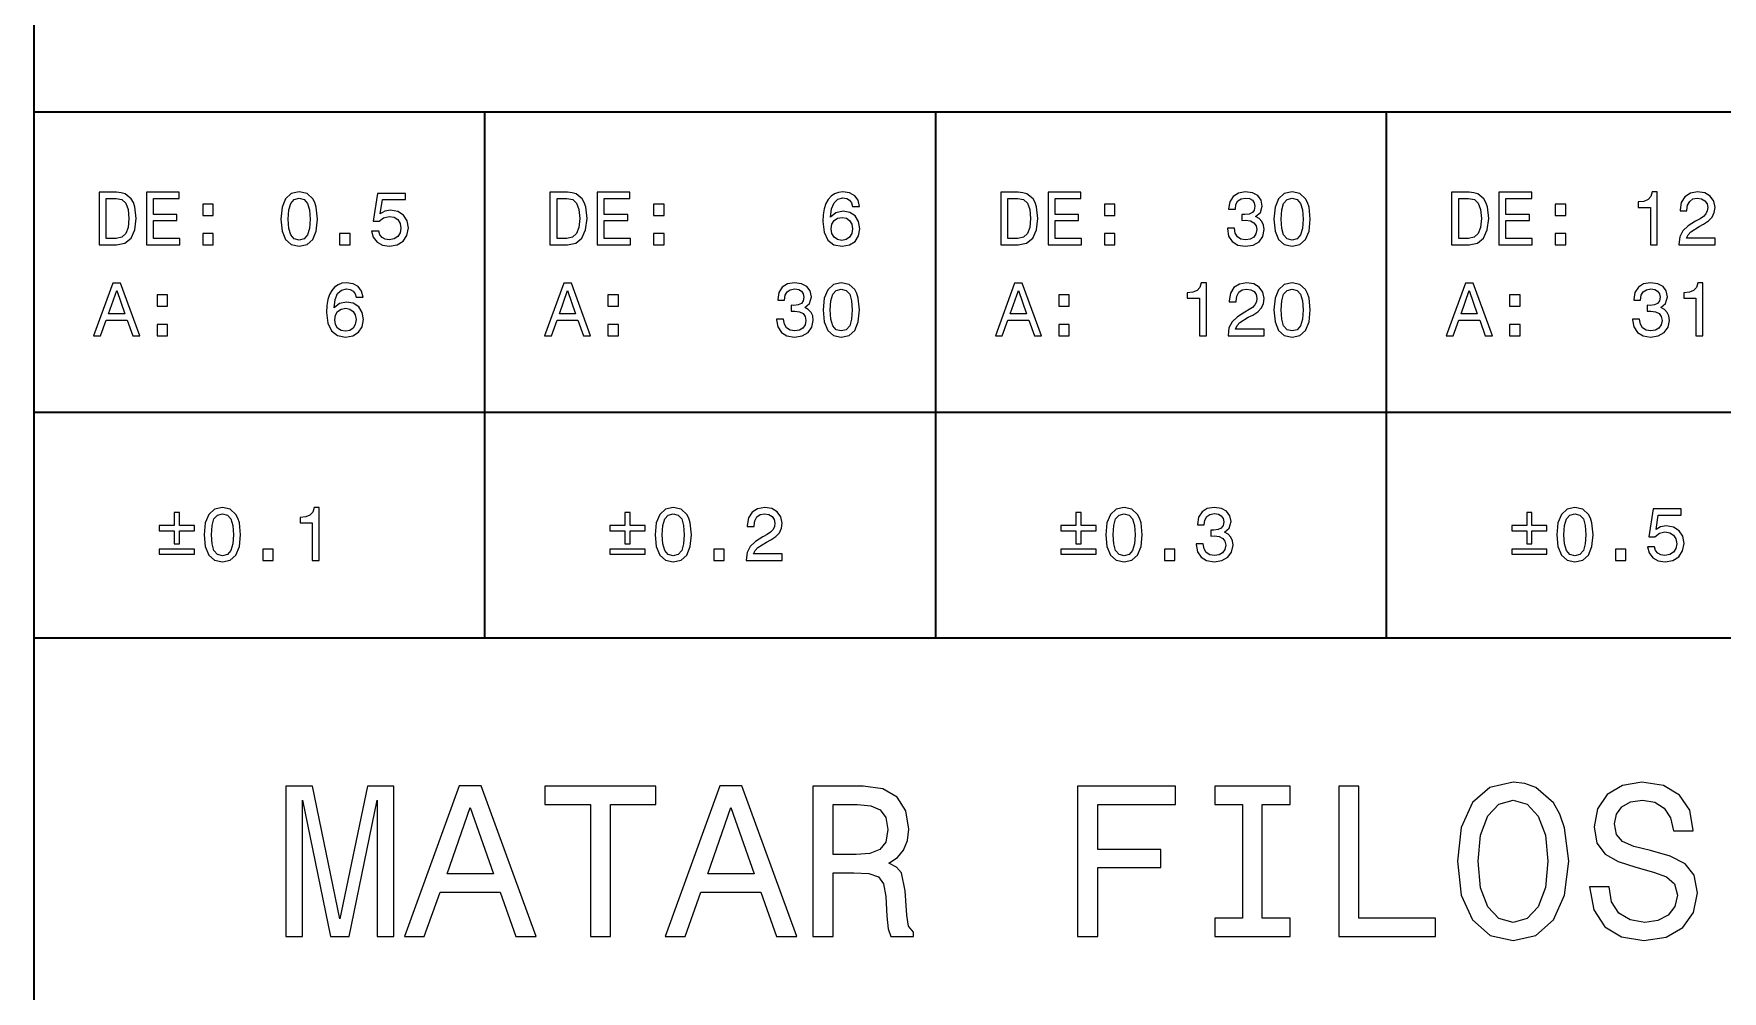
# Model space of a CAD drawing. Extents: x 8 to 588, y 8 to 414.
# Drawn here: x 477.7 to 534, y 212.4 to 244.3 of the extents above; entities that cross this region are included whole.
import ezdxf

# ---------------------------------------------------------------- set-up
doc = ezdxf.new("R2010")
doc.units = 0

msp = doc.modelspace()

# ---------------------------------------------------------------- linework, layer by layer
at = {"color": 7, "lineweight": 35}
for p, q in [((477.734131, 413.568542), (477.734131, 7.511779)), ((477.734131, 256.71524), (477.734131, 224.164185)), ((477.734131, 241.691666), (587.906921, 241.691666)), ((492.75769, 241.691666), (492.75769, 224.164185)), ((507.78125, 241.691666), (507.78125, 224.164185)), ((522.80481, 241.691666), (522.80481, 224.164185)), ((477.734131, 231.675964), (587.906921, 231.675964)), ((477.734131, 224.164185), (587.906921, 224.164185)), ((477.734131, 224.164185), (587.906921, 224.164185))]:
    msp.add_line(p, q, dxfattribs=at)
at = {"color": 7, "lineweight": 13}
for points in [[(480.494934, 239.00914), (479.91153, 239.00914), (479.91153, 237.256393), (480.494934, 237.256393), (480.770233, 237.311951), (480.974792, 237.481171), (481.101074, 237.756454), (481.146545, 238.132767), (481.10614, 238.516663), (481.055634, 238.668182), (480.984894, 238.789413), (480.780334, 238.953583), (480.646484, 238.993988)], [(480.477264, 238.799515), (480.66922, 238.761642), (480.800537, 238.645462), (480.878845, 238.438354), (480.904083, 238.132767), (480.876312, 237.83728), (480.798004, 237.630173), (480.664154, 237.506424), (480.477264, 237.466019), (480.146423, 237.466019), (480.146423, 238.799515)], [(481.487488, 237.256393), (482.598755, 237.256393), (482.598755, 237.468536), (481.719849, 237.468536), (481.719849, 238.062057), (482.502777, 238.062057), (482.502777, 238.271667), (481.719849, 238.271667), (481.719849, 238.796997), (482.578552, 238.796997), (482.578552, 239.00914), (481.487488, 239.00914)], [(483.364014, 238.236313), (483.712524, 238.236313), (483.712524, 238.612625), (483.364014, 238.612625)], [(485.970398, 238.112564), (486.00827, 237.716049), (486.126984, 237.433182), (486.316406, 237.261444), (486.579041, 237.205887), (486.839203, 237.261444), (487.028595, 237.433182), (487.144775, 237.716049), (487.185181, 238.112564), (487.144775, 238.506546), (487.096802, 238.663132), (487.028595, 238.791946), (486.839203, 238.963684), (486.579041, 239.021774), (486.316406, 238.963684), (486.126984, 238.789413), (486.00827, 238.506546)], [(486.21286, 238.112564), (486.233063, 238.418152), (486.296204, 238.637878), (486.409851, 238.766693), (486.579041, 238.812149), (486.745728, 238.766693), (486.859406, 238.637878), (486.922546, 238.418152), (486.942749, 238.112564), (486.922546, 237.804443), (486.859406, 237.584717), (486.745728, 237.455917), (486.579041, 237.412979), (486.409851, 237.455917), (486.296204, 237.584717), (486.233063, 237.804443)], [(488.9935, 237.713516), (489.049072, 237.506424), (489.172821, 237.344788), (489.354675, 237.243759), (489.587006, 237.205887), (489.842102, 237.251343), (490.041626, 237.375092), (490.167908, 237.572098), (490.215881, 237.824646), (490.172943, 238.059525), (490.051727, 238.243896), (489.862305, 238.362595), (489.61731, 238.405533), (489.427917, 238.375229), (489.281433, 238.291885), (489.352142, 238.76416), (490.119904, 238.76416), (490.119904, 238.971252), (489.182922, 238.971252), (489.044006, 238.04184), (489.246063, 238.04184), (489.392548, 238.160553), (489.579437, 238.203491), (489.741089, 238.175705), (489.864838, 238.094879), (489.943115, 237.97113), (489.970886, 237.812027), (489.943115, 237.652908), (489.862305, 237.52916), (489.738556, 237.450867), (489.579437, 237.42308), (489.445587, 237.440765), (489.342041, 237.498856), (489.266266, 237.589767), (489.228394, 237.713516)], [(495.518494, 239.00914), (494.935089, 239.00914), (494.935089, 237.256393), (495.518494, 237.256393), (495.793793, 237.311951), (495.998352, 237.481171), (496.124634, 237.756454), (496.170105, 238.132767), (496.1297, 238.516663), (496.079193, 238.668182), (496.008453, 238.789413), (495.803894, 238.953583), (495.670044, 238.993988)], [(495.500824, 238.799515), (495.69278, 238.761642), (495.824097, 238.645462), (495.902405, 238.438354), (495.927643, 238.132767), (495.899872, 237.83728), (495.821564, 237.630173), (495.687714, 237.506424), (495.500824, 237.466019), (495.169983, 237.466019), (495.169983, 238.799515)], [(496.511047, 237.256393), (497.622314, 237.256393), (497.622314, 237.468536), (496.743408, 237.468536), (496.743408, 238.062057), (497.526337, 238.062057), (497.526337, 238.271667), (496.743408, 238.271667), (496.743408, 238.796997), (497.602112, 238.796997), (497.602112, 239.00914), (496.511047, 239.00914)], [(498.387573, 238.236313), (498.736084, 238.236313), (498.736084, 238.612625), (498.387573, 238.612625)], [(505.249542, 238.536865), (505.201569, 238.741425), (505.090424, 238.89296), (504.918701, 238.988937), (504.696442, 239.021774), (504.547424, 239.004089), (504.41864, 238.9561), (504.304993, 238.877808), (504.209015, 238.766693), (504.13324, 238.627777), (504.077667, 238.458572), (504.042328, 238.259048), (504.032227, 238.034271), (504.072632, 237.675644), (504.196381, 237.415512), (504.395905, 237.258926), (504.668671, 237.205887), (504.913635, 237.251343), (505.100525, 237.370041), (505.221771, 237.556931), (505.264709, 237.794342), (505.221771, 238.034271), (505.105591, 238.218643), (504.92627, 238.334808), (504.70401, 238.375229), (504.464081, 238.324707), (504.28479, 238.180756), (504.322662, 238.458572), (504.403473, 238.658081), (504.527222, 238.776794), (504.698975, 238.8172), (504.825256, 238.796997), (504.921234, 238.743958), (504.984344, 238.655563), (505.017181, 238.536865)], [(510.542053, 239.00914), (509.958649, 239.00914), (509.958649, 237.256393), (510.542053, 237.256393), (510.817352, 237.311951), (511.021912, 237.481171), (511.148193, 237.756454), (511.193665, 238.132767), (511.153259, 238.516663), (511.102753, 238.668182), (511.032013, 238.789413), (510.827454, 238.953583), (510.693604, 238.993988)], [(510.524384, 238.799515), (510.716339, 238.761642), (510.847656, 238.645462), (510.925964, 238.438354), (510.951202, 238.132767), (510.923431, 237.83728), (510.845123, 237.630173), (510.711273, 237.506424), (510.524384, 237.466019), (510.193542, 237.466019), (510.193542, 238.799515)], [(511.534607, 237.256393), (512.645874, 237.256393), (512.645874, 237.468536), (511.766968, 237.468536), (511.766968, 238.062057), (512.549927, 238.062057), (512.549927, 238.271667), (511.766968, 238.271667), (511.766968, 238.796997), (512.625671, 238.796997), (512.625671, 239.00914), (511.534607, 239.00914)], [(513.411133, 238.236313), (513.759644, 238.236313), (513.759644, 238.612625), (513.411133, 238.612625)], [(517.510132, 237.806961), (517.510132, 237.789291), (517.550537, 237.546829), (517.66925, 237.36499), (517.85614, 237.24881), (518.103638, 237.205887), (518.366272, 237.24881), (518.563293, 237.35994), (518.689575, 237.536728), (518.735046, 237.764038), (518.714844, 237.91304), (518.659241, 238.034271), (518.568359, 238.127716), (518.447144, 238.195908), (518.611267, 238.332291), (518.669373, 238.549484), (518.63147, 238.746475), (518.522888, 238.895493), (518.346069, 238.988937), (518.103638, 239.021774), (517.876343, 238.981354), (517.702087, 238.870239), (517.58844, 238.693451), (517.550537, 238.458572), (517.550537, 238.440887), (517.77533, 238.440887), (517.795532, 238.602524), (517.861206, 238.718704), (517.967224, 238.789413), (518.116272, 238.814667), (518.24762, 238.794464), (518.343567, 238.741425), (518.401672, 238.655563), (518.424377, 238.539383), (518.401672, 238.415634), (518.341064, 238.332291), (518.234985, 238.281784), (518.091003, 238.266617), (517.992493, 238.26915), (517.992493, 238.069626), (518.116272, 238.074677), (518.275391, 238.051956), (518.394104, 237.991333), (518.464783, 237.892838), (518.490051, 237.764038), (518.46228, 237.617554), (518.389038, 237.508957), (518.272827, 237.440765), (518.118774, 237.41803), (517.959656, 237.443283), (517.843506, 237.519058), (517.770264, 237.640274), (517.742493, 237.806961)], [(519.058289, 238.112564), (519.096191, 237.716049), (519.214905, 237.433182), (519.404297, 237.261444), (519.666992, 237.205887), (519.927124, 237.261444), (520.116516, 237.433182), (520.232666, 237.716049), (520.273132, 238.112564), (520.232666, 238.506546), (520.184692, 238.663132), (520.116516, 238.791946), (519.927124, 238.963684), (519.666992, 239.021774), (519.404297, 238.963684), (519.214905, 238.789413), (519.096191, 238.506546)], [(519.300781, 238.112564), (519.320984, 238.418152), (519.384094, 238.637878), (519.497742, 238.766693), (519.666992, 238.812149), (519.833679, 238.766693), (519.947327, 238.637878), (520.010437, 238.418152), (520.03064, 238.112564), (520.010437, 237.804443), (519.947327, 237.584717), (519.833679, 237.455917), (519.666992, 237.412979), (519.497742, 237.455917), (519.384094, 237.584717), (519.320984, 237.804443)], [(525.565613, 239.00914), (524.982178, 239.00914), (524.982178, 237.256393), (525.565613, 237.256393), (525.840881, 237.311951), (526.045471, 237.481171), (526.171753, 237.756454), (526.217163, 238.132767), (526.176758, 238.516663), (526.126282, 238.668182), (526.055542, 238.789413), (525.851013, 238.953583), (525.717102, 238.993988)], [(525.547913, 238.799515), (525.739868, 238.761642), (525.871216, 238.645462), (525.949463, 238.438354), (525.974731, 238.132767), (525.94696, 237.83728), (525.868652, 237.630173), (525.734802, 237.506424), (525.547913, 237.466019), (525.217041, 237.466019), (525.217041, 238.799515)], [(526.558167, 237.256393), (527.669373, 237.256393), (527.669373, 237.468536), (526.790527, 237.468536), (526.790527, 238.062057), (527.573425, 238.062057), (527.573425, 238.271667), (526.790527, 238.271667), (526.790527, 238.796997), (527.64917, 238.796997), (527.64917, 239.00914), (526.558167, 239.00914)], [(528.434631, 238.236313), (528.783203, 238.236313), (528.783203, 238.612625), (528.434631, 238.612625)], [(531.604248, 237.256393), (531.834045, 237.256393), (531.834045, 239.021774), (531.662354, 239.021774), (531.616882, 238.867706), (531.52594, 238.76416), (531.387024, 238.703552), (531.195129, 238.68335), (531.195129, 238.504028), (531.604248, 238.504028)], [(532.553833, 237.256393), (533.758545, 237.256393), (533.758545, 237.473587), (532.806396, 237.473587), (532.859436, 237.5923), (532.950378, 237.690796), (533.230713, 237.870102), (533.3797, 237.945877), (533.546387, 238.054474), (533.6651, 238.180756), (533.733276, 238.329758), (533.758545, 238.498978), (533.715637, 238.711121), (533.596924, 238.877808), (533.4151, 238.983887), (533.180176, 239.021774), (532.937744, 238.978836), (532.753357, 238.860138), (532.634705, 238.670715), (532.594238, 238.420685), (532.594238, 238.38533), (532.824097, 238.38533), (532.824097, 238.405533), (532.846802, 238.577271), (532.915039, 238.703552), (533.023621, 238.784363), (533.167603, 238.812149), (533.314087, 238.786896), (533.422668, 238.723755), (533.493347, 238.625259), (533.518616, 238.501495), (533.500977, 238.38533), (533.452942, 238.286835), (533.372131, 238.200958), (533.261047, 238.125198), (533.112, 238.044373), (532.864502, 237.887787), (532.690247, 237.7211), (532.58667, 237.519058), (532.553833, 237.263977)], [(505.019714, 237.791809), (504.991943, 237.632706), (504.921234, 237.511475), (504.807556, 237.430664), (504.666138, 237.405396), (504.51712, 237.430664), (504.403473, 237.508957), (504.330231, 237.630173), (504.307495, 237.789291), (504.332764, 237.945877), (504.403473, 238.064575), (504.519653, 238.14035), (504.676239, 238.168121), (504.812622, 238.14035), (504.921234, 238.067108), (504.991943, 237.948395)], [(483.364014, 237.256393), (483.712524, 237.256393), (483.712524, 237.632706), (483.364014, 237.632706)], [(487.925171, 237.256393), (488.273712, 237.256393), (488.273712, 237.632706), (487.925171, 237.632706)], [(498.387573, 237.256393), (498.736084, 237.256393), (498.736084, 237.632706), (498.387573, 237.632706)], [(513.411133, 237.256393), (513.759644, 237.256393), (513.759644, 237.632706), (513.411133, 237.632706)], [(528.434631, 237.256393), (528.783203, 237.256393), (528.783203, 237.632706), (528.434631, 237.632706)], [(479.729706, 234.228226), (479.962036, 234.228226), (480.146423, 234.743439), (480.846008, 234.743439), (481.030365, 234.228226), (481.267761, 234.228226), (480.626282, 235.983505), (480.368683, 235.983505)], [(488.705597, 235.508698), (488.657593, 235.713257), (488.546478, 235.864792), (488.374725, 235.96077), (488.152496, 235.993607), (488.003479, 235.975922), (487.874664, 235.927933), (487.761017, 235.84964), (487.665039, 235.738525), (487.589294, 235.599609), (487.533722, 235.430405), (487.498352, 235.230881), (487.488251, 235.006104), (487.528687, 234.647476), (487.652435, 234.387344), (487.851959, 234.230759), (488.124695, 234.177719), (488.36969, 234.223175), (488.55658, 234.341873), (488.677795, 234.528763), (488.720734, 234.766174), (488.677795, 235.006104), (488.561646, 235.190475), (488.382324, 235.306641), (488.160065, 235.347061), (487.920135, 235.296539), (487.740814, 235.152588), (487.778717, 235.430405), (487.859528, 235.629913), (487.983276, 235.748627), (488.154999, 235.789032), (488.281281, 235.768829), (488.377258, 235.71579), (488.440399, 235.627396), (488.473236, 235.508698)], [(494.753265, 234.228226), (494.985596, 234.228226), (495.169983, 234.743439), (495.869568, 234.743439), (496.053925, 234.228226), (496.291321, 234.228226), (495.649841, 235.983505), (495.392242, 235.983505)], [(502.486572, 234.778793), (502.486572, 234.761124), (502.526978, 234.518661), (502.645691, 234.336823), (502.832581, 234.220642), (503.080078, 234.177719), (503.342743, 234.220642), (503.539734, 234.331772), (503.666016, 234.50856), (503.711456, 234.73587), (503.691254, 234.884872), (503.635712, 235.006104), (503.544769, 235.099548), (503.423553, 235.16774), (503.587708, 235.304123), (503.645813, 235.521317), (503.60791, 235.718307), (503.499329, 235.867325), (503.32254, 235.96077), (503.080078, 235.993607), (502.852783, 235.953186), (502.678497, 235.842072), (502.56485, 235.665283), (502.526978, 235.430405), (502.526978, 235.41272), (502.75174, 235.41272), (502.771942, 235.574356), (502.837616, 235.690536), (502.943695, 235.761246), (503.092712, 235.786499), (503.22403, 235.766296), (503.320007, 235.713257), (503.378082, 235.627396), (503.400818, 235.511215), (503.378082, 235.387466), (503.317474, 235.304123), (503.211395, 235.253616), (503.067444, 235.238449), (502.968964, 235.240982), (502.968964, 235.041458), (503.092712, 235.046509), (503.251801, 235.023788), (503.370514, 234.963165), (503.441223, 234.86467), (503.466492, 234.73587), (503.438721, 234.589386), (503.365479, 234.480789), (503.249298, 234.412598), (503.095215, 234.389862), (502.936127, 234.415115), (502.819946, 234.490891), (502.746704, 234.612106), (502.718933, 234.778793)], [(504.034729, 235.084396), (504.072632, 234.687881), (504.191315, 234.405014), (504.380737, 234.233276), (504.643402, 234.177719), (504.903534, 234.233276), (505.092957, 234.405014), (505.209137, 234.687881), (505.249542, 235.084396), (505.209137, 235.478378), (505.161163, 235.634964), (505.092957, 235.763779), (504.903534, 235.935516), (504.643402, 235.993607), (504.380737, 235.935516), (504.191315, 235.761246), (504.072632, 235.478378)], [(504.277191, 235.084396), (504.297394, 235.389984), (504.360535, 235.609711), (504.474182, 235.738525), (504.643402, 235.783981), (504.810089, 235.738525), (504.923737, 235.609711), (504.986877, 235.389984), (505.00708, 235.084396), (504.986877, 234.776276), (504.923737, 234.556549), (504.810089, 234.42775), (504.643402, 234.384811), (504.474182, 234.42775), (504.360535, 234.556549), (504.297394, 234.776276)], [(509.776825, 234.228226), (510.009155, 234.228226), (510.193542, 234.743439), (510.893127, 234.743439), (511.077484, 234.228226), (511.31488, 234.228226), (510.673401, 235.983505), (510.415802, 235.983505)], [(516.580688, 234.228226), (516.810547, 234.228226), (516.810547, 235.993607), (516.638794, 235.993607), (516.593323, 235.839539), (516.502441, 235.735992), (516.363525, 235.675385), (516.17157, 235.655182), (516.17157, 235.475861), (516.580688, 235.475861)], [(517.530334, 234.228226), (518.735046, 234.228226), (518.735046, 234.445419), (517.782898, 234.445419), (517.835938, 234.564133), (517.926819, 234.662628), (518.207153, 234.841934), (518.356201, 234.917709), (518.522888, 235.026306), (518.641602, 235.152588), (518.709778, 235.30159), (518.735046, 235.47081), (518.692078, 235.682953), (518.573364, 235.84964), (518.391541, 235.955719), (518.156677, 235.993607), (517.914246, 235.950668), (517.729858, 235.83197), (517.611145, 235.642548), (517.57074, 235.392517), (517.57074, 235.357162), (517.800537, 235.357162), (517.800537, 235.377365), (517.823303, 235.549103), (517.891479, 235.675385), (518.000061, 235.756195), (518.144043, 235.783981), (518.290527, 235.758728), (518.399109, 235.695587), (518.469849, 235.597092), (518.495117, 235.473328), (518.477417, 235.357162), (518.429443, 235.258667), (518.348633, 235.172791), (518.237488, 235.097031), (518.088501, 235.016205), (517.841003, 234.859619), (517.666687, 234.692932), (517.563171, 234.490891), (517.530334, 234.235809)], [(519.058289, 235.084396), (519.096191, 234.687881), (519.214905, 234.405014), (519.404297, 234.233276), (519.666992, 234.177719), (519.927124, 234.233276), (520.116516, 234.405014), (520.232666, 234.687881), (520.273132, 235.084396), (520.232666, 235.478378), (520.184692, 235.634964), (520.116516, 235.763779), (519.927124, 235.935516), (519.666992, 235.993607), (519.404297, 235.935516), (519.214905, 235.761246), (519.096191, 235.478378)], [(519.300781, 235.084396), (519.320984, 235.389984), (519.384094, 235.609711), (519.497742, 235.738525), (519.666992, 235.783981), (519.833679, 235.738525), (519.947327, 235.609711), (520.010437, 235.389984), (520.03064, 235.084396), (520.010437, 234.776276), (519.947327, 234.556549), (519.833679, 234.42775), (519.666992, 234.384811), (519.497742, 234.42775), (519.384094, 234.556549), (519.320984, 234.776276)], [(524.800354, 234.228226), (525.032715, 234.228226), (525.217041, 234.743439), (525.916626, 234.743439), (526.101013, 234.228226), (526.33844, 234.228226), (525.696899, 235.983505), (525.439331, 235.983505)], [(531.013245, 234.778793), (531.013245, 234.761124), (531.05365, 234.518661), (531.172363, 234.336823), (531.359253, 234.220642), (531.60675, 234.177719), (531.869446, 234.220642), (532.066406, 234.331772), (532.192688, 234.50856), (532.238159, 234.73587), (532.217957, 234.884872), (532.162415, 235.006104), (532.071472, 235.099548), (531.950256, 235.16774), (532.11438, 235.304123), (532.172485, 235.521317), (532.134644, 235.718307), (532.026001, 235.867325), (531.849243, 235.96077), (531.60675, 235.993607), (531.379456, 235.953186), (531.2052, 235.842072), (531.091553, 235.665283), (531.05365, 235.430405), (531.05365, 235.41272), (531.278442, 235.41272), (531.298645, 235.574356), (531.364319, 235.690536), (531.470398, 235.761246), (531.619385, 235.786499), (531.750732, 235.766296), (531.84668, 235.713257), (531.904785, 235.627396), (531.92749, 235.511215), (531.904785, 235.387466), (531.844177, 235.304123), (531.738098, 235.253616), (531.594116, 235.238449), (531.495667, 235.240982), (531.495667, 235.041458), (531.619385, 235.046509), (531.778503, 235.023788), (531.897217, 234.963165), (531.967896, 234.86467), (531.993164, 234.73587), (531.965393, 234.589386), (531.892151, 234.480789), (531.776001, 234.412598), (531.621948, 234.389862), (531.46283, 234.415115), (531.346619, 234.490891), (531.273376, 234.612106), (531.245605, 234.778793)], [(533.124634, 234.228226), (533.354492, 234.228226), (533.354492, 235.993607), (533.182739, 235.993607), (533.137268, 235.839539), (533.046326, 235.735992), (532.90741, 235.675385), (532.715515, 235.655182), (532.715515, 235.475861), (533.124634, 235.475861)], [(480.227234, 234.958115), (480.497467, 235.730942), (480.7677, 234.958115)], [(481.843597, 235.208145), (482.192139, 235.208145), (482.192139, 235.584457), (481.843597, 235.584457)], [(495.250793, 234.958115), (495.521027, 235.730942), (495.79126, 234.958115)], [(496.867157, 235.208145), (497.215698, 235.208145), (497.215698, 235.584457), (496.867157, 235.584457)], [(510.274353, 234.958115), (510.544586, 235.730942), (510.814819, 234.958115)], [(511.890717, 235.208145), (512.239258, 235.208145), (512.239258, 235.584457), (511.890717, 235.584457)], [(525.297913, 234.958115), (525.568115, 235.730942), (525.838379, 234.958115)], [(526.914246, 235.208145), (527.262756, 235.208145), (527.262756, 235.584457), (526.914246, 235.584457)], [(488.475769, 234.763641), (488.447968, 234.604538), (488.377258, 234.483307), (488.263611, 234.402496), (488.122192, 234.377228), (487.973175, 234.402496), (487.859528, 234.480789), (487.786285, 234.602005), (487.76355, 234.761124), (487.788818, 234.917709), (487.859528, 235.036407), (487.975708, 235.112183), (488.132294, 235.139954), (488.268677, 235.112183), (488.377258, 235.03894), (488.447968, 234.920227)], [(481.843597, 234.228226), (482.192139, 234.228226), (482.192139, 234.604538), (481.843597, 234.604538)], [(496.867157, 234.228226), (497.215698, 234.228226), (497.215698, 234.604538), (496.867157, 234.604538)], [(511.890717, 234.228226), (512.239258, 234.228226), (512.239258, 234.604538), (511.890717, 234.604538)], [(526.914246, 234.228226), (527.262756, 234.228226), (527.262756, 234.604538), (526.914246, 234.604538)], [(483.412354, 227.596085), (483.450226, 227.19957), (483.568939, 226.916702), (483.758362, 226.744965), (484.020996, 226.689407), (484.281158, 226.744965), (484.470551, 226.916702), (484.586731, 227.19957), (484.627136, 227.596085), (484.586731, 227.990067), (484.538757, 228.146652), (484.470551, 228.275467), (484.281158, 228.447205), (484.020996, 228.505295), (483.758362, 228.447205), (483.568939, 228.272934), (483.450226, 227.990067)], [(487.016357, 226.739914), (487.246155, 226.739914), (487.246155, 228.505295), (487.074432, 228.505295), (487.028961, 228.351227), (486.938049, 228.247681), (486.799133, 228.187073), (486.607208, 228.16687), (486.607208, 227.987549), (487.016357, 227.987549)], [(498.435913, 227.596085), (498.473785, 227.19957), (498.592499, 226.916702), (498.781921, 226.744965), (499.044556, 226.689407), (499.304718, 226.744965), (499.49411, 226.916702), (499.610291, 227.19957), (499.650696, 227.596085), (499.610291, 227.990067), (499.562317, 228.146652), (499.49411, 228.275467), (499.304718, 228.447205), (499.044556, 228.505295), (498.781921, 228.447205), (498.592499, 228.272934), (498.473785, 227.990067)], [(501.469116, 226.739914), (502.673828, 226.739914), (502.673828, 226.957108), (501.72168, 226.957108), (501.774719, 227.075821), (501.865631, 227.174316), (502.145966, 227.353622), (502.294983, 227.429398), (502.46167, 227.537994), (502.580383, 227.664276), (502.64856, 227.813278), (502.673828, 227.982498), (502.63089, 228.194641), (502.512177, 228.361328), (502.330353, 228.467407), (502.095459, 228.505295), (501.852997, 228.462357), (501.66864, 228.343658), (501.549927, 228.154236), (501.509521, 227.904205), (501.509521, 227.868851), (501.739349, 227.868851), (501.739349, 227.889053), (501.762085, 228.060791), (501.830292, 228.187073), (501.938873, 228.267883), (502.082825, 228.29567), (502.229309, 228.270416), (502.337921, 228.207275), (502.40863, 228.10878), (502.433899, 227.985016), (502.416199, 227.868851), (502.368225, 227.770355), (502.287415, 227.684479), (502.17627, 227.608719), (502.027283, 227.527893), (501.779755, 227.371307), (501.605499, 227.20462), (501.501953, 227.002579), (501.469116, 226.747498)], [(513.459473, 227.596085), (513.497375, 227.19957), (513.616028, 226.916702), (513.805481, 226.744965), (514.068115, 226.689407), (514.328247, 226.744965), (514.5177, 226.916702), (514.63385, 227.19957), (514.674255, 227.596085), (514.63385, 227.990067), (514.585876, 228.146652), (514.5177, 228.275467), (514.328247, 228.447205), (514.068115, 228.505295), (513.805481, 228.447205), (513.616028, 228.272934), (513.497375, 227.990067)], [(516.472473, 227.290482), (516.472473, 227.272812), (516.512878, 227.03035), (516.631592, 226.848511), (516.818481, 226.73233), (517.065979, 226.689407), (517.328674, 226.73233), (517.525635, 226.84346), (517.651917, 227.020248), (517.697388, 227.247559), (517.677185, 227.396561), (517.621643, 227.517792), (517.530701, 227.611237), (517.409485, 227.679428), (517.573608, 227.815811), (517.631714, 228.033005), (517.593811, 228.229996), (517.485229, 228.379013), (517.308472, 228.472458), (517.065979, 228.505295), (516.838684, 228.464874), (516.664429, 228.35376), (516.550781, 228.176971), (516.512878, 227.942093), (516.512878, 227.924408), (516.737671, 227.924408), (516.757874, 228.086044), (516.823547, 228.202225), (516.929626, 228.272934), (517.078613, 228.298187), (517.209961, 228.277985), (517.305908, 228.224945), (517.364014, 228.139084), (517.386719, 228.022903), (517.364014, 227.899155), (517.303406, 227.815811), (517.197327, 227.765305), (517.053345, 227.750137), (516.954834, 227.75267), (516.954834, 227.553146), (517.078613, 227.558197), (517.237732, 227.535477), (517.356445, 227.474854), (517.427124, 227.376358), (517.452393, 227.247559), (517.424622, 227.101074), (517.351379, 226.992477), (517.235229, 226.924286), (517.081116, 226.90155), (516.922058, 226.926804), (516.805847, 227.002579), (516.732605, 227.123795), (516.704834, 227.290482)], [(528.483032, 227.596085), (528.520935, 227.19957), (528.639587, 226.916702), (528.829041, 226.744965), (529.091675, 226.689407), (529.351807, 226.744965), (529.54126, 226.916702), (529.65741, 227.19957), (529.697815, 227.596085), (529.65741, 227.990067), (529.609436, 228.146652), (529.54126, 228.275467), (529.351807, 228.447205), (529.091675, 228.505295), (528.829041, 228.447205), (528.639587, 228.272934), (528.520935, 227.990067)], [(531.506165, 227.197037), (531.561707, 226.989944), (531.685425, 226.828308), (531.86731, 226.72728), (532.09967, 226.689407), (532.354736, 226.734863), (532.55426, 226.858612), (532.680542, 227.055618), (532.728516, 227.308167), (532.685608, 227.543045), (532.564331, 227.727417), (532.374939, 227.846115), (532.129944, 227.889053), (531.940552, 227.858749), (531.794067, 227.775406), (531.864746, 228.247681), (532.632568, 228.247681), (532.632568, 228.454773), (531.695557, 228.454773), (531.556641, 227.52536), (531.758667, 227.52536), (531.905151, 227.644073), (532.092102, 227.687012), (532.253723, 227.659225), (532.377441, 227.5784), (532.45575, 227.454651), (532.483521, 227.295547), (532.45575, 227.136429), (532.374939, 227.01268), (532.25116, 226.934387), (532.092102, 226.906601), (531.958191, 226.924286), (531.854675, 226.982376), (531.778931, 227.073288), (531.741028, 227.197037)], [(482.412231, 227.290482), (482.586487, 227.290482), (482.586487, 227.727417), (483.086548, 227.727417), (483.086548, 227.899155), (482.586487, 227.899155), (482.586487, 228.333557), (482.412231, 228.333557), (482.412231, 227.899155), (481.91217, 227.899155), (481.91217, 227.727417), (482.412231, 227.727417)], [(483.654816, 227.596085), (483.675018, 227.901672), (483.738159, 228.121399), (483.851807, 228.250214), (484.020996, 228.29567), (484.187714, 228.250214), (484.301361, 228.121399), (484.364502, 227.901672), (484.384705, 227.596085), (484.364502, 227.287964), (484.301361, 227.068237), (484.187714, 226.939438), (484.020996, 226.8965), (483.851807, 226.939438), (483.738159, 227.068237), (483.675018, 227.287964)], [(497.435791, 227.290482), (497.610046, 227.290482), (497.610046, 227.727417), (498.110107, 227.727417), (498.110107, 227.899155), (497.610046, 227.899155), (497.610046, 228.333557), (497.435791, 228.333557), (497.435791, 227.899155), (496.93573, 227.899155), (496.93573, 227.727417), (497.435791, 227.727417)], [(498.678375, 227.596085), (498.698578, 227.901672), (498.761719, 228.121399), (498.875366, 228.250214), (499.044556, 228.29567), (499.211273, 228.250214), (499.324921, 228.121399), (499.388062, 227.901672), (499.408264, 227.596085), (499.388062, 227.287964), (499.324921, 227.068237), (499.211273, 226.939438), (499.044556, 226.8965), (498.875366, 226.939438), (498.761719, 227.068237), (498.698578, 227.287964)], [(512.459351, 227.290482), (512.633606, 227.290482), (512.633606, 227.727417), (513.133667, 227.727417), (513.133667, 227.899155), (512.633606, 227.899155), (512.633606, 228.333557), (512.459351, 228.333557), (512.459351, 227.899155), (511.95929, 227.899155), (511.95929, 227.727417), (512.459351, 227.727417)], [(513.701904, 227.596085), (513.722107, 227.901672), (513.785278, 228.121399), (513.898926, 228.250214), (514.068115, 228.29567), (514.234802, 228.250214), (514.34845, 228.121399), (514.411621, 227.901672), (514.431824, 227.596085), (514.411621, 227.287964), (514.34845, 227.068237), (514.234802, 226.939438), (514.068115, 226.8965), (513.898926, 226.939438), (513.785278, 227.068237), (513.722107, 227.287964)], [(527.48291, 227.290482), (527.657166, 227.290482), (527.657166, 227.727417), (528.157227, 227.727417), (528.157227, 227.899155), (527.657166, 227.899155), (527.657166, 228.333557), (527.48291, 228.333557), (527.48291, 227.899155), (526.982849, 227.899155), (526.982849, 227.727417), (527.48291, 227.727417)], [(528.725464, 227.596085), (528.745667, 227.901672), (528.808838, 228.121399), (528.922485, 228.250214), (529.091675, 228.29567), (529.258362, 228.250214), (529.372009, 228.121399), (529.435181, 227.901672), (529.455383, 227.596085), (529.435181, 227.287964), (529.372009, 227.068237), (529.258362, 226.939438), (529.091675, 226.8965), (528.922485, 226.939438), (528.808838, 227.068237), (528.745667, 227.287964)], [(481.91217, 227.118744), (481.91217, 226.944489), (483.086548, 226.944489), (483.086548, 227.118744)], [(485.367157, 226.739914), (485.715668, 226.739914), (485.715668, 227.116226), (485.367157, 227.116226)], [(496.93573, 227.118744), (496.93573, 226.944489), (498.110107, 226.944489), (498.110107, 227.118744)], [(500.390717, 226.739914), (500.739227, 226.739914), (500.739227, 227.116226), (500.390717, 227.116226)], [(511.95929, 227.118744), (511.95929, 226.944489), (513.133667, 226.944489), (513.133667, 227.118744)], [(515.414246, 226.739914), (515.762817, 226.739914), (515.762817, 227.116226), (515.414246, 227.116226)], [(526.982849, 227.118744), (526.982849, 226.944489), (528.157227, 226.944489), (528.157227, 227.118744)], [(530.437805, 226.739914), (530.786377, 226.739914), (530.786377, 227.116226), (530.437805, 227.116226)], [(486.12973, 214.210541), (486.685364, 214.210541), (486.685364, 218.756577), (487.623413, 214.210541), (488.243988, 214.210541), (489.174866, 218.756577), (489.174866, 214.210541), (489.737701, 214.210541), (489.737701, 219.218399), (488.857361, 219.218399), (487.933716, 214.802246), (487.017303, 219.218399), (486.12973, 219.218399)], [(490.084045, 214.210541), (490.747925, 214.210541), (491.274689, 215.682587), (493.273499, 215.682587), (493.800262, 214.210541), (494.478546, 214.210541), (492.645721, 219.225616), (491.909698, 219.225616)], [(496.289764, 214.210541), (496.953613, 214.210541), (496.953613, 218.612259), (498.468964, 218.612259), (498.468964, 219.218399), (494.767181, 219.218399), (494.767181, 218.612259), (496.289764, 218.612259)], [(498.772034, 214.210541), (499.435913, 214.210541), (499.962677, 215.682587), (501.961487, 215.682587), (502.488251, 214.210541), (503.166534, 214.210541), (501.333679, 219.225616), (500.597656, 219.225616)], [(503.7005, 214.210541), (504.371582, 214.210541), (504.371582, 216.324814), (505.057098, 216.324814), (505.562225, 216.303162), (505.87973, 216.202133), (506.052917, 215.964005), (506.125061, 215.538269), (506.161133, 214.88884), (506.204437, 214.463104), (506.291016, 214.210541), (507.048706, 214.210541), (507.048706, 214.347641), (506.882751, 214.549683), (506.825012, 214.924911), (506.774506, 215.733109), (506.651825, 216.332016), (506.48587, 216.519638), (506.226074, 216.656738), (506.514709, 216.837143), (506.716766, 217.089691), (506.846649, 217.407196), (506.889954, 217.789642), (506.78894, 218.395782), (506.500305, 218.850388), (506.024048, 219.124588), (505.374603, 219.218399), (503.7005, 219.218399)], [(512.518372, 214.210541), (513.189453, 214.210541), (513.189453, 216.512421), (515.296509, 216.512421), (515.296509, 217.111343), (513.189453, 217.111343), (513.189453, 218.612259), (515.779968, 218.612259), (515.779968, 219.218399), (512.518372, 219.218399)], [(518.009705, 214.816681), (517.08606, 214.816681), (517.08606, 214.210541), (519.597168, 214.210541), (519.597168, 214.816681), (518.673584, 214.816681), (518.673584, 218.612259), (519.597168, 218.612259), (519.597168, 219.218399), (517.08606, 219.218399), (517.08606, 218.612259), (518.009705, 218.612259)], [(521.220764, 214.210541), (524.439087, 214.210541), (524.439087, 214.816681), (521.884644, 214.816681), (521.884644, 219.218399), (521.220764, 219.218399)], [(525.17511, 216.714462), (525.304993, 215.588776), (525.680237, 214.758957), (526.264709, 214.246628), (527.029602, 214.073441), (527.787292, 214.246628), (528.378967, 214.758957), (528.747009, 215.588776), (528.884094, 216.714462), (528.747009, 217.832932), (528.588257, 218.287537), (528.378967, 218.662766), (527.787292, 219.175095), (527.426453, 219.304993), (527.029602, 219.355499), (526.257507, 219.175095), (525.673035, 218.669983), (525.304993, 217.840149)], [(530.233459, 215.862991), (529.576843, 215.862991), (529.72113, 215.098099), (530.08197, 214.535263), (530.637573, 214.196106), (531.388, 214.073441), (532.131287, 214.188889), (532.68689, 214.506393), (533.040466, 215.004288), (533.170349, 215.660934), (533.062134, 216.252655), (532.759033, 216.635086), (532.268372, 216.88765), (531.611694, 217.075256), (531.048889, 217.212372), (530.680847, 217.371124), (530.471619, 217.60202), (530.406677, 217.96283), (530.471619, 218.287537), (530.659241, 218.532883), (530.947876, 218.698853), (531.344727, 218.756577), (531.74884, 218.684418), (532.066345, 218.489578), (532.275574, 218.164871), (532.376587, 217.724701), (533.033264, 217.724701), (533.033264, 217.739136), (532.917786, 218.417419), (532.578674, 218.922546), (532.044678, 219.240036), (531.323059, 219.348282), (530.673645, 219.240036), (530.168518, 218.936966), (529.843811, 218.467941), (529.728394, 217.861801), (529.822144, 217.320602), (530.096375, 216.952591), (530.529358, 216.707245), (531.121033, 216.519638), (531.705505, 216.353668), (532.145691, 216.194916), (532.412659, 215.964005), (532.50647, 215.588776), (532.419922, 215.206345), (532.196228, 214.917694), (531.857056, 214.737305), (531.41687, 214.679581), (530.926208, 214.758957), (530.550964, 214.989868), (530.312866, 215.365082)], [(491.505585, 216.295944), (492.27771, 218.504013), (493.049805, 216.295944)], [(500.193573, 216.295944), (500.965668, 218.504013), (501.737793, 216.295944)], [(505.186981, 218.605042), (505.627167, 218.561737), (505.937439, 218.424637), (506.132294, 218.172089), (506.197235, 217.775208), (506.125061, 217.356689), (505.930237, 217.104126), (505.598297, 216.974243), (505.143707, 216.938156), (504.371582, 216.938156), (504.371582, 218.605042)], [(525.867859, 216.714462), (525.947205, 217.587601), (526.185364, 218.229813), (526.553345, 218.619476), (527.029602, 218.756577), (527.498657, 218.619476), (527.866638, 218.222595), (528.104797, 217.580383), (528.191345, 216.714462), (528.104797, 215.841339), (527.866638, 215.199127), (527.498657, 214.809464), (527.029602, 214.679581), (526.553345, 214.809464), (526.185364, 215.199127), (525.947205, 215.834122)]]:
    msp.add_lwpolyline(points, close=True, dxfattribs=at)

doc.saveas('drawing.dxf')
